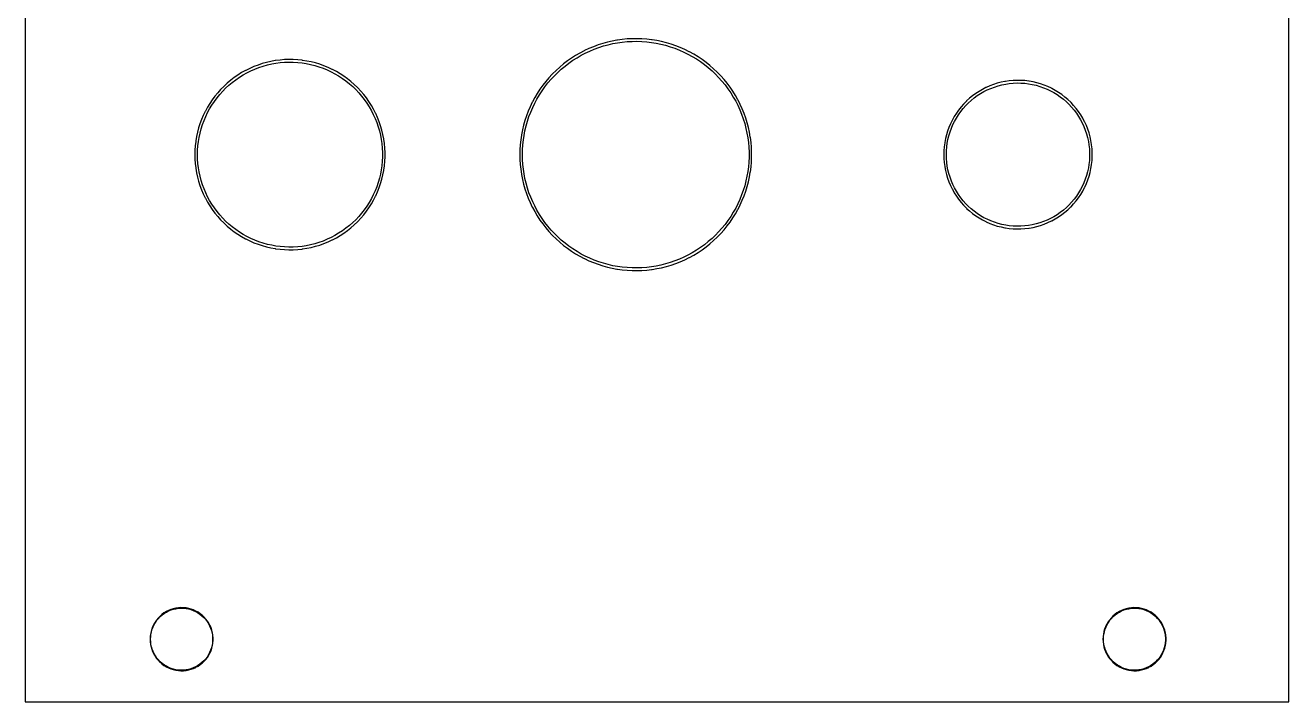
# Model space of a CAD drawing. Extents: x 1 to 62, y 0 to 129.
# Drawn here: x 1.3 to 61.9, y 0.3 to 32.8 of the extents above; entities that cross this region are included whole.
import ezdxf

# ---------------------------------------------------------------- set-up
doc = ezdxf.new("R2010")
doc.units = 0

msp = doc.modelspace()

# ---------------------------------------------------------------- linework, layer by layer
at = {"color": 34, "true_color": 0x008000}
for points in [[(1.27, 0.3175, 0), (61.88964, 0.3175, 0), (61.88964, 128.81864, 0), (1.27, 128.81864, 0), (1.27, 0.3175, 0)], [(30.38347, 32.1183, 0), (30.14726, 32.10559, 0), (29.91357, 32.08273, 0), (29.6799, 32.04972, 0), (29.66027, 32.04661, 0), (29.42913, 32.00597, 0), (29.20053, 31.95263, 0), (28.97447, 31.89167, 0), (28.75095, 31.81801, 0), (28.52997, 31.73673, 0), (28.31407, 31.64783, 0), (28.10071, 31.54623, 0), (28.08301, 31.53721, 0), (27.87473, 31.43053, 0), (27.67153, 31.31115, 0), (27.47341, 31.18669, 0), (27.28037, 31.05207, 0), (27.09241, 30.90983, 0), (26.91207, 30.75743, 0), (26.73935, 30.59995, 0), (26.57171, 30.43485, 0), (26.55766, 30.4208, 0), (26.39764, 30.24808, 0), (26.24524, 30.07028, 0), (26.10046, 29.88486, 0), (25.9633, 29.69436, 0), (25.8363, 29.49624, 0), (25.71692, 29.29304, 0), (25.60516, 29.0873, 0), (25.59614, 29.0696, 0), (25.49454, 28.85624, 0), (25.40056, 28.64034, 0), (25.31674, 28.4219, 0), (25.24308, 28.19838, 0), (25.17958, 27.97232, 0), (25.1237, 27.74372, 0), (25.08052, 27.51258, 0), (25.07741, 27.49296, 0), (25.04185, 27.26181, 0), (25.01646, 27.02814, 0), (25.00121, 26.79445, 0), (24.99613, 26.55824, 0), (25.00121, 26.32202, 0), (25.01646, 26.08833, 0), (25.04185, 25.85466, 0), (25.04197, 25.85388, 0), (25.07741, 25.62351, 0), (25.08052, 25.60389, 0), (25.1237, 25.37275, 0), (25.17958, 25.14415, 0), (25.24308, 24.91809, 0), (25.31674, 24.69457, 0), (25.40056, 24.47613, 0), (25.49454, 24.26023, 0), (25.59614, 24.04687, 0), (25.60516, 24.02917, 0), (25.71692, 23.82343, 0), (25.8363, 23.62023, 0), (25.9633, 23.42211, 0), (26.10046, 23.23161, 0), (26.24524, 23.04619, 0), (26.39764, 22.86839, 0), (26.55766, 22.69567, 0), (26.57171, 22.68162, 0), (26.73935, 22.51652, 0), (26.91207, 22.35904, 0), (27.09241, 22.20664, 0), (27.28037, 22.0644, 0), (27.47341, 21.92978, 0), (27.67153, 21.80532, 0), (27.87473, 21.68594, 0), (28.08301, 21.57926, 0), (28.10071, 21.57024, 0), (28.31407, 21.46864, 0), (28.52997, 21.37974, 0), (28.75095, 21.29846, 0), (28.97447, 21.2248, 0), (29.20053, 21.16384, 0), (29.42913, 21.1105, 0), (29.66027, 21.06986, 0), (29.6799, 21.06676, 0), (29.91357, 21.03374, 0), (30.14726, 21.01087, 0), (30.38347, 20.99818, 0), (30.61716, 20.99563, 0), (30.85337, 21.00325, 0), (31.08705, 21.02103, 0), (31.32074, 21.04898, 0), (31.34036, 21.05208, 0), (31.5715, 21.09018, 0), (31.80264, 21.1359, 0), (32.03123, 21.19432, 0), (32.25475, 21.26036, 0), (32.47828, 21.33656, 0), (32.69672, 21.42292, 0), (32.91008, 21.5169, 0), (33.1209, 21.62358, 0), (33.13859, 21.6326, 0), (33.34688, 21.74436, 0), (33.54754, 21.86628, 0), (33.74311, 21.99582, 0), (33.93108, 22.13552, 0), (34.1165, 22.28284, 0), (34.2943, 22.43524, 0), (34.46448, 22.5978, 0), (34.47853, 22.61185, 0), (34.64109, 22.77949, 0), (34.79857, 22.95729, 0), (34.94589, 23.13763, 0), (35.08559, 23.32559, 0), (35.21767, 23.52117, 0), (35.34212, 23.72183, 0), (35.45897, 23.92503, 0), (35.46799, 23.94273, 0), (35.57331, 24.15089, 0), (35.57466, 24.15355, 0), (35.67119, 24.36691, 0), (35.76009, 24.58535, 0), (35.83883, 24.80633, 0), (35.90741, 25.02985, 0), (35.96582, 25.25845, 0), (36.01663, 25.48705, 0), (36.05727, 25.71819, 0), (36.06037, 25.73782, 0), (36.09086, 25.9715, 0), (36.11117, 26.20518, 0), (36.12133, 26.4414, 0), (36.12133, 26.67508, 0), (36.11117, 26.9113, 0), (36.09086, 27.14497, 0), (36.06037, 27.37866, 0), (36.05727, 27.39828, 0), (36.01663, 27.62942, 0), (35.96582, 27.85802, 0), (35.90741, 28.08662, 0), (35.83883, 28.31014, 0), (35.76009, 28.53112, 0), (35.67119, 28.74956, 0), (35.57466, 28.96292, 0), (35.46799, 29.17374, 0), (35.45897, 29.19144, 0), (35.34212, 29.39464, 0), (35.21767, 29.5953, 0), (35.08559, 29.79088, 0), (34.94589, 29.97884, 0), (34.79857, 30.15918, 0), (34.64109, 30.33698, 0), (34.47853, 30.50462, 0), (34.46448, 30.51867, 0), (34.2943, 30.68123, 0), (34.11651, 30.83362, 0), (34.1165, 30.83363, 0), (33.93108, 30.98095, 0), (33.74311, 31.12065, 0), (33.54754, 31.25019, 0), (33.34434, 31.37211, 0), (33.13859, 31.48387, 0), (33.1209, 31.49289, 0), (32.91008, 31.59957, 0), (32.69672, 31.69355, 0), (32.47828, 31.77991, 0), (32.25475, 31.85611, 0), (32.03123, 31.92215, 0), (31.80264, 31.98057, 0), (31.5715, 32.02629, 0), (31.34036, 32.06439, 0), (31.32074, 32.06749, 0), (31.08705, 32.09543, 0), (30.85337, 32.11322, 0), (30.61716, 32.12083, 0), (30.38347, 32.1183, 0)], [(31.08705, 21.14804, 0), (30.85337, 21.13026, 0), (30.61716, 21.12263, 0), (30.38347, 21.12518, 0), (30.14726, 21.13788, 0), (29.91357, 21.16074, 0), (29.68974, 21.19237, 0), (29.46838, 21.23129, 0), (29.23978, 21.28463, 0), (29.01372, 21.34559, 0), (28.7902, 21.41925, 0), (28.56922, 21.50053, 0), (28.35332, 21.58943, 0), (28.14123, 21.69042, 0), (27.94938, 21.78869, 0), (27.74618, 21.90807, 0), (27.54806, 22.03253, 0), (27.35502, 22.16715, 0), (27.16706, 22.30939, 0), (26.98672, 22.46179, 0), (26.814, 22.61927, 0), (26.65816, 22.77275, 0), (26.50039, 22.94304, 0), (26.34799, 23.12084, 0), (26.20321, 23.30626, 0), (26.06605, 23.49676, 0), (25.93905, 23.69488, 0), (25.81967, 23.89808, 0), (25.7127, 24.095, 0), (25.61533, 24.29948, 0), (25.52135, 24.51538, 0), (25.43753, 24.73382, 0), (25.36387, 24.95734, 0), (25.30037, 25.1834, 0), (25.24449, 25.412, 0), (25.20182, 25.64041, 0), (25.16886, 25.85466, 0), (25.14346, 26.08833, 0), (25.12822, 26.32202, 0), (25.12314, 26.55824, 0), (25.12822, 26.79445, 0), (25.14346, 27.02814, 0), (25.16886, 27.26181, 0), (25.20182, 27.47606, 0), (25.24449, 27.70447, 0), (25.30037, 27.93307, 0), (25.36387, 28.15913, 0), (25.43753, 28.38265, 0), (25.52135, 28.60109, 0), (25.61533, 28.81699, 0), (25.7127, 29.02147, 0), (25.81967, 29.21839, 0), (25.93905, 29.42159, 0), (26.06605, 29.61971, 0), (26.20321, 29.81021, 0), (26.34799, 29.99563, 0), (26.50039, 30.17343, 0), (26.65816, 30.34372, 0), (26.814, 30.4972, 0), (26.98672, 30.65468, 0), (27.16706, 30.80708, 0), (27.35502, 30.94932, 0), (27.54806, 31.08394, 0), (27.74618, 31.2084, 0), (27.94938, 31.32778, 0), (28.14123, 31.42605, 0), (28.35332, 31.52704, 0), (28.56922, 31.61594, 0), (28.7902, 31.69722, 0), (29.01372, 31.77088, 0), (29.23978, 31.83184, 0), (29.46838, 31.88518, 0), (29.69002, 31.92415, 0), (29.91357, 31.95573, 0), (30.14726, 31.97859, 0), (30.38347, 31.9913, 0), (30.61716, 31.99383, 0), (30.85337, 31.98622, 0), (31.08705, 31.96843, 0), (31.31796, 31.94082, 0), (31.53225, 31.9055, 0), (31.76339, 31.85978, 0), (31.99199, 31.80136, 0), (32.21551, 31.73532, 0), (32.43903, 31.65912, 0), (32.65747, 31.57276, 0), (32.87083, 31.47878, 0), (33.06565, 31.38019, 0), (33.26968, 31.26936, 0), (33.47289, 31.14744, 0), (33.66847, 31.0179, 0), (33.85643, 30.8782, 0), (34.04184, 30.73088, 0), (34.21965, 30.57848, 0), (34.38405, 30.42144, 0), (34.53834, 30.26233, 0), (34.69581, 30.08453, 0), (34.84314, 29.90419, 0), (34.98284, 29.71623, 0), (35.11492, 29.52065, 0), (35.23937, 29.31999, 0), (35.35569, 29.11771, 0), (35.45388, 28.92367, 0), (35.5504, 28.71031, 0), (35.6393, 28.49187, 0), (35.71804, 28.27089, 0), (35.78662, 28.04737, 0), (35.84503, 27.81877, 0), (35.89584, 27.59017, 0), (35.93439, 27.37093, 0), (35.96385, 27.14497, 0), (35.98418, 26.9113, 0), (35.99434, 26.67508, 0), (35.99434, 26.4414, 0), (35.98418, 26.20518, 0), (35.96385, 25.9715, 0), (35.93438, 25.74552, 0), (35.89584, 25.5263, 0), (35.84503, 25.2977, 0), (35.78662, 25.0691, 0), (35.71804, 24.84558, 0), (35.6393, 24.6246, 0), (35.5504, 24.40616, 0), (35.45388, 24.1928, 0), (35.35569, 23.99876, 0), (35.23937, 23.79648, 0), (35.11492, 23.59582, 0), (34.98284, 23.40024, 0), (34.84314, 23.21228, 0), (34.69581, 23.03194, 0), (34.53834, 22.85414, 0), (34.38405, 22.69503, 0), (34.21965, 22.53799, 0), (34.04184, 22.38559, 0), (33.85643, 22.23827, 0), (33.66847, 22.09857, 0), (33.47289, 21.96903, 0), (33.27223, 21.84711, 0), (33.06602, 21.73646, 0), (32.87083, 21.63769, 0), (32.65747, 21.54371, 0), (32.43903, 21.45735, 0), (32.21551, 21.38115, 0), (31.99199, 21.31511, 0), (31.76339, 21.25669, 0), (31.53225, 21.21097, 0), (31.31796, 21.17565, 0), (31.08705, 21.14804, 0)], [(13.70329, 31.115, 0), (13.49247, 31.09722, 0), (13.28166, 31.06927, 0), (13.26203, 31.06617, 0), (13.05375, 31.02807, 0), (12.84547, 30.98235, 0), (12.63973, 30.92393, 0), (12.43907, 30.85789, 0), (12.24095, 30.78169, 0), (12.24093, 30.78168, 0), (12.04537, 30.69533, 0), (11.85487, 30.60135, 0), (11.83717, 30.59233, 0), (11.65175, 30.49073, 0), (11.47141, 30.37643, 0), (11.29615, 30.25705, 0), (11.12597, 30.12751, 0), (10.96341, 29.99289, 0), (10.80593, 29.84811, 0), (10.79188, 29.83406, 0), (10.64456, 29.68166, 0), (10.50232, 29.52418, 0), (10.36769, 29.35908, 0), (10.2407, 29.1889, 0), (10.12132, 29.01364, 0), (10.0121, 28.83076, 0), (9.9105, 28.6428, 0), (9.90147, 28.6251, 0), (9.81004, 28.4346, 0), (9.72622, 28.23902, 0), (9.65255, 28.03836, 0), (9.58906, 27.8377, 0), (9.53318, 27.63196, 0), (9.49, 27.42368, 0), (9.45444, 27.21286, 0), (9.45134, 27.19324, 0), (9.42592, 26.98241, 0), (9.4107, 26.7716, 0), (9.40562, 26.55824, 0), (9.4107, 26.34487, 0), (9.42592, 26.13406, 0), (9.45134, 25.92323, 0), (9.45444, 25.90361, 0), (9.49, 25.69279, 0), (9.53318, 25.48451, 0), (9.58906, 25.27877, 0), (9.65255, 25.07811, 0), (9.72622, 24.87745, 0), (9.81004, 24.68187, 0), (9.90147, 24.49137, 0), (9.9105, 24.47367, 0), (10.0121, 24.28571, 0), (10.12132, 24.10283, 0), (10.2407, 23.92757, 0), (10.36769, 23.75739, 0), (10.50232, 23.59229, 0), (10.64456, 23.43481, 0), (10.79188, 23.28241, 0), (10.80593, 23.26836, 0), (10.96341, 23.12358, 0), (11.12597, 22.98896, 0), (11.29615, 22.85942, 0), (11.47141, 22.74004, 0), (11.65175, 22.62574, 0), (11.83717, 22.52414, 0), (11.85487, 22.51512, 0), (12.04537, 22.42114, 0), (12.24095, 22.33478, 0), (12.43907, 22.25858, 0), (12.63973, 22.19254, 0), (12.84547, 22.13412, 0), (13.05375, 22.0884, 0), (13.26203, 22.0503, 0), (13.28166, 22.0472, 0), (13.49247, 22.01925, 0), (13.70329, 22.00147, 0), (13.91666, 21.99386, 0), (14.13002, 21.9964, 0), (14.34083, 22.00909, 0), (14.55419, 22.03196, 0), (14.57382, 22.03506, 0), (14.7821, 22.06808, 0), (14.99038, 22.10872, 0), (15.19612, 22.16206, 0), (15.40186, 22.22302, 0), (15.59998, 22.29414, 0), (15.7981, 22.37542, 0), (15.99114, 22.46686, 0), (16.00884, 22.47588, 0), (16.1968, 22.57494, 0), (16.37968, 22.68162, 0), (16.55748, 22.79846, 0), (16.7302, 22.92292, 0), (16.8953, 23.055, 0), (17.05531, 23.1947, 0), (17.20771, 23.34202, 0), (17.22177, 23.35607, 0), (17.36909, 23.51101, 0), (17.50625, 23.67357, 0), (17.63833, 23.84121, 0), (17.76025, 24.01393, 0), (17.87455, 24.19427, 0), (17.97869, 24.37969, 0), (18.07775, 24.56765, 0), (18.08677, 24.58535, 0), (18.17313, 24.77839, 0), (18.25187, 24.97651, 0), (18.32045, 25.17717, 0), (18.38141, 25.38291, 0), (18.42967, 25.58865, 0), (18.47031, 25.79693, 0), (18.47342, 25.81656, 0), (18.50388, 26.02737, 0), (18.52422, 26.24073, 0), (18.53437, 26.45156, 0), (18.53437, 26.66492, 0), (18.52422, 26.87574, 0), (18.50388, 27.0891, 0), (18.47342, 27.29991, 0), (18.47031, 27.31954, 0), (18.42967, 27.52782, 0), (18.38141, 27.73356, 0), (18.32045, 27.9393, 0), (18.25187, 28.13996, 0), (18.17313, 28.33808, 0), (18.08677, 28.53112, 0), (18.07775, 28.54882, 0), (17.97869, 28.73678, 0), (17.87455, 28.9222, 0), (17.76025, 29.10254, 0), (17.63833, 29.27526, 0), (17.50625, 29.4429, 0), (17.36909, 29.60546, 0), (17.22177, 29.7604, 0), (17.20771, 29.77445, 0), (17.05531, 29.92177, 0), (16.89531, 30.06146, 0), (16.8953, 30.06147, 0), (16.7302, 30.19355, 0), (16.55748, 30.31801, 0), (16.37968, 30.43485, 0), (16.1968, 30.54153, 0), (16.00884, 30.64059, 0), (15.99114, 30.64961, 0), (15.7981, 30.74105, 0), (15.59998, 30.82233, 0), (15.40186, 30.89345, 0), (15.19612, 30.95441, 0), (14.99038, 31.00775, 0), (14.7821, 31.04839, 0), (14.57382, 31.08141, 0), (14.55419, 31.08452, 0), (14.34083, 31.10738, 0), (14.13002, 31.12008, 0), (13.91666, 31.12262, 0), (13.70329, 31.115, 0)], [(14.34083, 22.1361, 0), (14.13002, 22.1234, 0), (13.91666, 22.12086, 0), (13.70329, 22.12848, 0), (13.49247, 22.14626, 0), (13.29117, 22.17294, 0), (13.093, 22.20919, 0), (12.88472, 22.25491, 0), (12.67898, 22.31333, 0), (12.47832, 22.37937, 0), (12.2802, 22.45557, 0), (12.08462, 22.54193, 0), (11.90655, 22.62978, 0), (11.7264, 22.72849, 0), (11.54606, 22.84279, 0), (11.3708, 22.96217, 0), (11.20062, 23.09171, 0), (11.03807, 23.22632, 0), (11.03806, 23.22633, 0), (10.88479, 23.36724, 0), (10.74731, 23.50946, 0), (10.60507, 23.66694, 0), (10.47045, 23.83204, 0), (10.34345, 24.00222, 0), (10.22406, 24.17748, 0), (10.11485, 24.36036, 0), (10.018, 24.53951, 0), (9.93083, 24.72112, 0), (9.847, 24.9167, 0), (9.77335, 25.11736, 0), (9.70985, 25.31802, 0), (9.65396, 25.52376, 0), (9.61079, 25.73204, 0), (9.57777, 25.92781, 0), (9.55293, 26.13406, 0), (9.53769, 26.34487, 0), (9.53262, 26.55824, 0), (9.53769, 26.7716, 0), (9.55293, 26.98241, 0), (9.57777, 27.18866, 0), (9.61079, 27.38443, 0), (9.65396, 27.59271, 0), (9.70985, 27.79845, 0), (9.77335, 27.99911, 0), (9.847, 28.19977, 0), (9.93083, 28.39535, 0), (10.018, 28.57696, 0), (10.11485, 28.75611, 0), (10.22406, 28.93899, 0), (10.34345, 29.11425, 0), (10.47045, 29.28443, 0), (10.60507, 29.44953, 0), (10.74731, 29.60701, 0), (10.88479, 29.74923, 0), (11.03806, 29.89014, 0), (11.20062, 30.02476, 0), (11.3708, 30.1543, 0), (11.54606, 30.27368, 0), (11.7264, 30.38798, 0), (11.90655, 30.48669, 0), (12.08462, 30.57454, 0), (12.2802, 30.6609, 0), (12.47832, 30.7371, 0), (12.67898, 30.80314, 0), (12.88472, 30.86156, 0), (13.093, 30.90728, 0), (13.29117, 30.94353, 0), (13.49247, 30.97021, 0), (13.70329, 30.98799, 0), (13.91666, 30.99562, 0), (14.13002, 30.99307, 0), (14.34083, 30.98037, 0), (14.55399, 30.95754, 0), (14.74285, 30.9276, 0), (14.95113, 30.88696, 0), (15.15687, 30.83362, 0), (15.36261, 30.77266, 0), (15.56073, 30.70154, 0), (15.75885, 30.62026, 0), (15.94611, 30.53156, 0), (16.12215, 30.43878, 0), (16.30502, 30.3321, 0), (16.48283, 30.21526, 0), (16.65555, 30.0908, 0), (16.82065, 29.95872, 0), (16.98067, 29.81902, 0), (17.12453, 29.67996, 0), (17.26634, 29.53081, 0), (17.4035, 29.36825, 0), (17.53558, 29.20061, 0), (17.6575, 29.02789, 0), (17.7718, 28.84755, 0), (17.87594, 28.66213, 0), (17.96767, 28.48807, 0), (18.05234, 28.29883, 0), (18.13108, 28.10071, 0), (18.19966, 27.90005, 0), (18.26062, 27.69431, 0), (18.30887, 27.48857, 0), (18.34846, 27.28568, 0), (18.37689, 27.0891, 0), (18.39721, 26.87574, 0), (18.40737, 26.66492, 0), (18.40737, 26.45156, 0), (18.39721, 26.24073, 0), (18.37689, 26.02737, 0), (18.34846, 25.83079, 0), (18.30887, 25.6279, 0), (18.26062, 25.42216, 0), (18.19966, 25.21642, 0), (18.13108, 25.01576, 0), (18.05234, 24.81764, 0), (17.96765, 24.62835, 0), (17.87594, 24.45434, 0), (17.7718, 24.26892, 0), (17.6575, 24.08858, 0), (17.53558, 23.91586, 0), (17.4035, 23.74822, 0), (17.26634, 23.58566, 0), (17.12453, 23.43651, 0), (16.98067, 23.29745, 0), (16.98066, 23.29744, 0), (16.82065, 23.15775, 0), (16.65555, 23.02567, 0), (16.48283, 22.90121, 0), (16.30502, 22.78437, 0), (16.12215, 22.67769, 0), (15.94611, 22.58491, 0), (15.75885, 22.49621, 0), (15.56073, 22.41493, 0), (15.36261, 22.34381, 0), (15.15687, 22.28285, 0), (14.95113, 22.22951, 0), (14.74285, 22.18887, 0), (14.55419, 22.15896, 0), (14.34083, 22.1361, 0)], [(48.6664, 30.11424, 0), (48.47844, 30.09645, 0), (48.29302, 30.06852, 0), (48.27339, 30.06541, 0), (48.08797, 30.02731, 0), (47.90763, 29.98159, 0), (47.72729, 29.92317, 0), (47.55203, 29.85713, 0), (47.37931, 29.78093, 0), (47.36161, 29.77191, 0), (47.19397, 29.68555, 0), (47.03141, 29.59157, 0), (46.87393, 29.48997, 0), (46.72153, 29.37821, 0), (46.72152, 29.3782, 0), (46.57675, 29.26137, 0), (46.57674, 29.26136, 0), (46.43705, 29.13437, 0), (46.423, 29.12032, 0), (46.29092, 28.9857, 0), (46.16646, 28.846, 0), (46.04962, 28.69868, 0), (45.94294, 28.54374, 0), (45.84134, 28.38626, 0), (45.7499, 28.22116, 0), (45.74088, 28.20346, 0), (45.65706, 28.03582, 0), (45.5834, 27.8631, 0), (45.5199, 27.6853, 0), (45.46402, 27.5075, 0), (45.42084, 27.32462, 0), (45.38528, 27.1392, 0), (45.38218, 27.11958, 0), (45.35678, 26.93416, 0), (45.34154, 26.7462, 0), (45.33646, 26.55824, 0), (45.34154, 26.37027, 0), (45.35678, 26.18231, 0), (45.38218, 25.9969, 0), (45.38528, 25.97727, 0), (45.42084, 25.79185, 0), (45.46402, 25.60897, 0), (45.5199, 25.43117, 0), (45.5834, 25.25337, 0), (45.65706, 25.08065, 0), (45.65741, 25.07996, 0), (45.74088, 24.91301, 0), (45.7499, 24.89531, 0), (45.84134, 24.73021, 0), (45.94294, 24.57273, 0), (46.04962, 24.41779, 0), (46.16646, 24.27047, 0), (46.29092, 24.13077, 0), (46.423, 23.99615, 0), (46.43705, 23.9821, 0), (46.57675, 23.8551, 0), (46.72153, 23.73826, 0), (46.87393, 23.6265, 0), (47.03141, 23.5249, 0), (47.19397, 23.43092, 0), (47.19436, 23.43072, 0), (47.36161, 23.34456, 0), (47.37931, 23.33554, 0), (47.55203, 23.25934, 0), (47.72729, 23.1933, 0), (47.90763, 23.13488, 0), (48.08797, 23.08916, 0), (48.27339, 23.05106, 0), (48.29302, 23.04796, 0), (48.47844, 23.02002, 0), (48.6664, 23.00223, 0), (48.85436, 22.99461, 0), (49.03978, 22.99715, 0), (49.22774, 23.00985, 0), (49.41569, 23.03271, 0), (49.43532, 23.03582, 0), (49.62074, 23.06884, 0), (49.80362, 23.11202, 0), (49.98396, 23.16282, 0), (50.16176, 23.22632, 0), (50.33448, 23.29744, 0), (50.50466, 23.37618, 0), (50.52236, 23.3852, 0), (50.68746, 23.47664, 0), (50.84748, 23.57316, 0), (51.00242, 23.67984, 0), (51.15228, 23.79668, 0), (51.29452, 23.9186, 0), (51.42914, 24.04814, 0), (51.44319, 24.06219, 0), (51.57019, 24.19935, 0), (51.69211, 24.34413, 0), (51.80387, 24.49399, 0), (51.91055, 24.65147, 0), (52.00707, 24.81149, 0), (52.09343, 24.97913, 0), (52.10245, 24.99683, 0), (52.18119, 25.16701, 0), (52.24977, 25.34227, 0), (52.30819, 25.52007, 0), (52.35899, 25.70041, 0), (52.39963, 25.88583, 0), (52.43011, 26.07125, 0), (52.43321, 26.09087, 0), (52.45354, 26.2763, 0), (52.4637, 26.46426, 0), (52.4637, 26.65221, 0), (52.45354, 26.84017, 0), (52.43321, 27.02559, 0), (52.43321, 27.0256, 0), (52.43011, 27.04522, 0), (52.39964, 27.23056, 0), (52.39963, 27.23064, 0), (52.35899, 27.41606, 0), (52.30819, 27.5964, 0), (52.24977, 27.7742, 0), (52.18119, 27.94946, 0), (52.10245, 28.11964, 0), (52.09343, 28.13734, 0), (52.00707, 28.30498, 0), (51.91055, 28.465, 0), (51.80387, 28.62248, 0), (51.69211, 28.77234, 0), (51.57019, 28.91712, 0), (51.44319, 29.05428, 0), (51.42914, 29.06833, 0), (51.29452, 29.19787, 0), (51.15228, 29.31979, 0), (51.00242, 29.43663, 0), (50.84748, 29.54331, 0), (50.68746, 29.63983, 0), (50.52236, 29.73127, 0), (50.50466, 29.74029, 0), (50.3345, 29.81902, 0), (50.33448, 29.81903, 0), (50.16178, 29.89014, 0), (50.16176, 29.89015, 0), (49.98396, 29.95365, 0), (49.80362, 30.00445, 0), (49.62074, 30.04763, 0), (49.43532, 30.08065, 0), (49.41569, 30.08376, 0), (49.22774, 30.10662, 0), (49.03978, 30.11932, 0), (48.85436, 30.12186, 0), (48.6664, 30.11424, 0)], [(49.22774, 23.13686, 0), (49.03978, 23.12416, 0), (48.85436, 23.12162, 0), (48.6664, 23.12924, 0), (48.47844, 23.14702, 0), (48.30984, 23.17243, 0), (48.12722, 23.20995, 0), (47.94688, 23.25567, 0), (47.76654, 23.31409, 0), (47.59128, 23.38013, 0), (47.41989, 23.45574, 0), (47.26862, 23.53367, 0), (47.10606, 23.62765, 0), (46.94858, 23.72925, 0), (46.79618, 23.84101, 0), (46.6514, 23.95785, 0), (46.51415, 24.08262, 0), (46.39367, 24.20542, 0), (46.26921, 24.34512, 0), (46.15237, 24.49244, 0), (46.04569, 24.64738, 0), (45.94409, 24.80486, 0), (45.8544, 24.9668, 0), (45.77785, 25.1199, 0), (45.70419, 25.29262, 0), (45.64069, 25.47042, 0), (45.58481, 25.64822, 0), (45.54163, 25.8311, 0), (45.50752, 26.00898, 0), (45.48378, 26.18231, 0), (45.46854, 26.37027, 0), (45.46346, 26.55824, 0), (45.46854, 26.7462, 0), (45.48378, 26.93416, 0), (45.50751, 27.10746, 0), (45.54163, 27.28537, 0), (45.58481, 27.46825, 0), (45.64069, 27.64605, 0), (45.70419, 27.82385, 0), (45.77785, 27.99657, 0), (45.8544, 28.14967, 0), (45.94409, 28.31161, 0), (46.04569, 28.46909, 0), (46.15237, 28.62403, 0), (46.26921, 28.77135, 0), (46.39367, 28.91105, 0), (46.51415, 29.03385, 0), (46.6514, 29.15862, 0), (46.79618, 29.27546, 0), (46.94858, 29.38722, 0), (47.10606, 29.48882, 0), (47.26862, 29.5828, 0), (47.41989, 29.66073, 0), (47.59128, 29.73634, 0), (47.76654, 29.80238, 0), (47.94688, 29.8608, 0), (48.12722, 29.90652, 0), (48.30984, 29.94404, 0), (48.47844, 29.96945, 0), (48.6664, 29.98724, 0), (48.85436, 29.99485, 0), (49.03978, 29.99231, 0), (49.22774, 29.97962, 0), (49.40888, 29.95758, 0), (49.58149, 29.92684, 0), (49.76437, 29.88366, 0), (49.94471, 29.83286, 0), (50.12251, 29.76936, 0), (50.29523, 29.69824, 0), (50.45682, 29.62347, 0), (50.61281, 29.53708, 0), (50.77283, 29.44056, 0), (50.92777, 29.33388, 0), (51.07763, 29.21704, 0), (51.21987, 29.09512, 0), (51.34494, 28.97477, 0), (51.46744, 28.84247, 0), (51.58936, 28.69769, 0), (51.70112, 28.54783, 0), (51.8078, 28.39035, 0), (51.90432, 28.23033, 0), (51.98253, 28.07852, 0), (52.0604, 27.91021, 0), (52.12898, 27.73495, 0), (52.1874, 27.55715, 0), (52.2382, 27.37681, 0), (52.27884, 27.19139, 0), (52.30647, 27.02329, 0), (52.32654, 26.84017, 0), (52.3367, 26.65221, 0), (52.3367, 26.46426, 0), (52.32654, 26.2763, 0), (52.30647, 26.09318, 0), (52.27884, 25.92508, 0), (52.2382, 25.73966, 0), (52.1874, 25.55932, 0), (52.12898, 25.38152, 0), (52.0604, 25.20626, 0), (51.98253, 25.03795, 0), (51.90432, 24.88614, 0), (51.8078, 24.72612, 0), (51.70112, 24.56864, 0), (51.58936, 24.41878, 0), (51.46744, 24.274, 0), (51.34494, 24.1417, 0), (51.21987, 24.02135, 0), (51.07763, 23.89943, 0), (50.92777, 23.78259, 0), (50.77283, 23.67591, 0), (50.61281, 23.57939, 0), (50.45682, 23.493, 0), (50.29523, 23.41823, 0), (50.12251, 23.34711, 0), (49.94471, 23.28361, 0), (49.76437, 23.23281, 0), (49.58149, 23.18963, 0), (49.40889, 23.15889, 0), (49.22774, 23.13686, 0)], [(8.61821, 4.82346, 0), (8.4963, 4.80568, 0), (8.49236, 4.80504, 0), (8.37299, 4.77711, 0), (8.25615, 4.74155, 0), (8.14185, 4.69583, 0), (8.13831, 4.69402, 0), (8.02909, 4.63815, 0), (7.92495, 4.57465, 0), (7.82843, 4.50099, 0), (7.73445, 4.41971, 0), (7.64528, 4.33054, 0), (7.56908, 4.23656, 0), (7.49796, 4.1375, 0), (7.43446, 4.03082, 0), (7.43266, 4.02728, 0), (7.38186, 3.91552, 0), (7.33614, 3.80122, 0), (7.30312, 3.68438, 0), (7.27772, 3.565, 0), (7.27709, 3.56107, 0), (7.26186, 3.43916, 0), (7.25678, 3.31723, 0), (7.26186, 3.19532, 0), (7.27709, 3.0734, 0), (7.27772, 3.06947, 0), (7.30312, 2.95009, 0), (7.33614, 2.83325, 0), (7.38186, 2.71895, 0), (7.43266, 2.60719, 0), (7.43446, 2.60365, 0), (7.49796, 2.49697, 0), (7.56908, 2.39791, 0), (7.64528, 2.30392, 0), (7.73163, 2.21758, 0), (7.73164, 2.21756, 0), (7.73445, 2.21476, 0), (7.82843, 2.13348, 0), (7.92495, 2.05982, 0), (8.02909, 1.99632, 0), (8.13831, 1.94044, 0), (8.14185, 1.93864, 0), (8.25615, 1.89292, 0), (8.37299, 1.85736, 0), (8.49236, 1.82942, 0), (8.4963, 1.82879, 0), (8.61821, 1.81102, 0), (8.74014, 1.8034, 0), (8.86206, 1.80594, 0), (8.98398, 1.81863, 0), (8.9879, 1.81926, 0), (9.10981, 1.84212, 0), (9.22666, 1.8726, 0), (9.34096, 1.91578, 0), (9.45271, 1.96658, 0), (9.45626, 1.96838, 0), (9.56293, 2.0268, 0), (9.66454, 2.09538, 0), (9.76106, 2.17158, 0), (9.84995, 2.25539, 0), (9.85277, 2.25821, 0), (9.93404, 2.34965, 0), (10.01024, 2.44617, 0), (10.07629, 2.55031, 0), (10.13217, 2.65953, 0), (10.13397, 2.66307, 0), (10.18477, 2.77483, 0), (10.22287, 2.88913, 0), (10.25334, 3.00851, 0), (10.27366, 3.13043, 0), (10.2743, 3.13435, 0), (10.28445, 3.25628, 0), (10.28445, 3.3782, 0), (10.2743, 3.50012, 0), (10.27366, 3.50404, 0), (10.25334, 3.62596, 0), (10.22287, 3.74534, 0), (10.18477, 3.85964, 0), (10.13397, 3.9714, 0), (10.13217, 3.97494, 0), (10.07629, 4.08416, 0), (10.01024, 4.1883, 0), (9.93404, 4.28482, 0), (9.85277, 4.37626, 0), (9.84995, 4.37906, 0), (9.76106, 4.46289, 0), (9.66454, 4.53909, 0), (9.56293, 4.60767, 0), (9.45626, 4.66608, 0), (9.45271, 4.66789, 0), (9.34096, 4.71868, 0), (9.22666, 4.76187, 0), (9.10981, 4.79235, 0), (8.9879, 4.81521, 0), (8.98398, 4.81583, 0), (8.86206, 4.82853, 0), (8.74014, 4.83108, 0), (8.61821, 4.82346, 0)], [(8.98258, 1.84388, 0), (8.86206, 1.83133, 0), (8.74014, 1.82879, 0), (8.61821, 1.83642, 0), (8.49967, 1.8537, 0), (8.38083, 1.88151, 0), (8.26399, 1.91707, 0), (8.14984, 1.96273, 0), (8.04402, 2.01687, 0), (7.93988, 2.08036, 0), (7.84336, 2.15403, 0), (7.74938, 2.23531, 0), (7.66583, 2.31886, 0), (7.58963, 2.41284, 0), (7.51851, 2.51189, 0), (7.45582, 2.61722, 0), (7.40601, 2.7268, 0), (7.36029, 2.8411, 0), (7.32727, 2.95794, 0), (7.30219, 3.07584, 0), (7.28725, 3.19532, 0), (7.28218, 3.31723, 0), (7.28725, 3.43916, 0), (7.30219, 3.55863, 0), (7.32727, 3.67653, 0), (7.36029, 3.79337, 0), (7.40601, 3.90767, 0), (7.45582, 4.01725, 0), (7.51851, 4.12256, 0), (7.58963, 4.22163, 0), (7.66583, 4.31561, 0), (7.74938, 4.39916, 0), (7.84336, 4.48044, 0), (7.93988, 4.5541, 0), (8.04402, 4.6176, 0), (8.14992, 4.67177, 0), (8.26399, 4.71739, 0), (8.38083, 4.75296, 0), (8.49967, 4.78077, 0), (8.61821, 4.79806, 0), (8.74014, 4.80568, 0), (8.86206, 4.80314, 0), (8.9827, 4.79056, 0), (9.10197, 4.7682, 0), (9.21881, 4.73772, 0), (9.33311, 4.69454, 0), (9.44327, 4.64447, 0), (9.54801, 4.58711, 0), (9.6496, 4.51854, 0), (9.74613, 4.44234, 0), (9.83305, 4.36039, 0), (9.9135, 4.26989, 0), (9.98969, 4.17337, 0), (10.05574, 4.06923, 0), (10.10982, 3.96353, 0), (10.16062, 3.85179, 0), (10.19872, 3.73749, 0), (10.2292, 3.61811, 0), (10.2489, 3.49994, 0), (10.25905, 3.3782, 0), (10.25905, 3.25628, 0), (10.2489, 3.13453, 0), (10.2292, 3.01636, 0), (10.19872, 2.89698, 0), (10.16062, 2.78268, 0), (10.10981, 2.67092, 0), (10.05574, 2.56524, 0), (9.98969, 2.4611, 0), (9.9135, 2.36458, 0), (9.8331, 2.27413, 0), (9.74613, 2.19213, 0), (9.6496, 2.11593, 0), (9.54801, 2.04734, 0), (9.44338, 1.99005, 0), (9.33311, 1.93993, 0), (9.21881, 1.89675, 0), (9.10197, 1.86627, 0), (8.98258, 1.84388, 0)], [(54.33822, 4.82346, 0), (54.2163, 4.80568, 0), (54.21237, 4.80504, 0), (54.09299, 4.77711, 0), (53.97615, 4.74155, 0), (53.86185, 4.69583, 0), (53.85831, 4.69402, 0), (53.74909, 4.63815, 0), (53.64495, 4.57465, 0), (53.54843, 4.50099, 0), (53.45445, 4.41971, 0), (53.36528, 4.33054, 0), (53.28908, 4.23656, 0), (53.21796, 4.1375, 0), (53.15446, 4.03082, 0), (53.15266, 4.02728, 0), (53.10186, 3.91552, 0), (53.05614, 3.80122, 0), (53.02312, 3.68438, 0), (52.99772, 3.565, 0), (52.9971, 3.56107, 0), (52.98185, 3.43916, 0), (52.97677, 3.31723, 0), (52.98185, 3.19532, 0), (52.9971, 3.0734, 0), (52.99772, 3.06947, 0), (53.02312, 2.95009, 0), (53.05614, 2.83325, 0), (53.10186, 2.71895, 0), (53.15266, 2.60719, 0), (53.15446, 2.60365, 0), (53.21796, 2.49697, 0), (53.28908, 2.39791, 0), (53.36528, 2.30392, 0), (53.45163, 2.21758, 0), (53.45164, 2.21756, 0), (53.45445, 2.21476, 0), (53.54843, 2.13348, 0), (53.64495, 2.05982, 0), (53.74909, 1.99632, 0), (53.85831, 1.94044, 0), (53.86185, 1.93864, 0), (53.97615, 1.89292, 0), (54.09299, 1.85736, 0), (54.21237, 1.82942, 0), (54.2163, 1.82879, 0), (54.33822, 1.81102, 0), (54.46014, 1.8034, 0), (54.58205, 1.80594, 0), (54.70398, 1.81863, 0), (54.7079, 1.81926, 0), (54.82982, 1.84212, 0), (54.94666, 1.8726, 0), (55.06096, 1.91578, 0), (55.17272, 1.96658, 0), (55.17626, 1.96838, 0), (55.28294, 2.0268, 0), (55.38454, 2.09538, 0), (55.48106, 2.17158, 0), (55.56996, 2.25539, 0), (55.57277, 2.25821, 0), (55.65405, 2.34965, 0), (55.73025, 2.44617, 0), (55.79629, 2.55031, 0), (55.85217, 2.65953, 0), (55.85397, 2.66307, 0), (55.90477, 2.77483, 0), (55.94287, 2.88913, 0), (55.97335, 3.00851, 0), (55.99367, 3.13043, 0), (55.9943, 3.13435, 0), (56.00446, 3.25628, 0), (56.00446, 3.3782, 0), (55.9943, 3.50012, 0), (55.99367, 3.50404, 0), (55.97335, 3.62596, 0), (55.94287, 3.74534, 0), (55.90477, 3.85964, 0), (55.85397, 3.9714, 0), (55.85217, 3.97494, 0), (55.79629, 4.08416, 0), (55.73025, 4.1883, 0), (55.65405, 4.28482, 0), (55.57277, 4.37626, 0), (55.56996, 4.37906, 0), (55.48106, 4.46289, 0), (55.38454, 4.53909, 0), (55.28294, 4.60767, 0), (55.17626, 4.66608, 0), (55.17272, 4.66789, 0), (55.06096, 4.71868, 0), (54.94666, 4.76187, 0), (54.82982, 4.79235, 0), (54.7079, 4.81521, 0), (54.70398, 4.81583, 0), (54.58205, 4.82853, 0), (54.46014, 4.83108, 0), (54.33822, 4.82346, 0)], [(54.70258, 1.84388, 0), (54.58205, 1.83133, 0), (54.46014, 1.82879, 0), (54.33822, 1.83642, 0), (54.21967, 1.8537, 0), (54.10084, 1.88151, 0), (53.984, 1.91707, 0), (53.8698, 1.96275, 0), (53.76402, 2.01687, 0), (53.65988, 2.08036, 0), (53.56336, 2.15403, 0), (53.46938, 2.23531, 0), (53.38583, 2.31886, 0), (53.30963, 2.41284, 0), (53.23851, 2.51189, 0), (53.17582, 2.61722, 0), (53.12601, 2.7268, 0), (53.08029, 2.8411, 0), (53.04727, 2.95794, 0), (53.02221, 3.07573, 0), (53.00725, 3.19532, 0), (53.00218, 3.31723, 0), (53.00725, 3.43916, 0), (53.02221, 3.55874, 0), (53.04727, 3.67653, 0), (53.08029, 3.79337, 0), (53.12601, 3.90767, 0), (53.17582, 4.01725, 0), (53.23851, 4.12256, 0), (53.30963, 4.22163, 0), (53.38583, 4.31561, 0), (53.46938, 4.39916, 0), (53.56336, 4.48044, 0), (53.65988, 4.5541, 0), (53.76402, 4.6176, 0), (53.86989, 4.67175, 0), (53.984, 4.71739, 0), (54.10084, 4.75296, 0), (54.21967, 4.78077, 0), (54.33822, 4.79806, 0), (54.46014, 4.80568, 0), (54.58205, 4.80314, 0), (54.7027, 4.79056, 0), (54.82197, 4.7682, 0), (54.93881, 4.73772, 0), (55.05311, 4.69454, 0), (55.16327, 4.64447, 0), (55.26801, 4.58711, 0), (55.36961, 4.51854, 0), (55.46613, 4.44234, 0), (55.55305, 4.36039, 0), (55.6335, 4.26989, 0), (55.7097, 4.17337, 0), (55.77574, 4.06923, 0), (55.82991, 3.96335, 0), (55.88062, 3.85179, 0), (55.91872, 3.73749, 0), (55.9492, 3.61811, 0), (55.96894, 3.4997, 0), (55.97906, 3.3782, 0), (55.97906, 3.25628, 0), (55.96893, 3.13477, 0), (55.9492, 3.01636, 0), (55.91872, 2.89698, 0), (55.88062, 2.78268, 0), (55.82991, 2.67112, 0), (55.77574, 2.56524, 0), (55.7097, 2.4611, 0), (55.6335, 2.36458, 0), (55.5531, 2.27413, 0), (55.46613, 2.19213, 0), (55.36961, 2.11593, 0), (55.26801, 2.04734, 0), (55.16338, 1.99005, 0), (55.05311, 1.93993, 0), (54.93881, 1.89675, 0), (54.82197, 1.86627, 0), (54.70258, 1.84388, 0)]]:
    msp.add_polyline3d(points, close=True, dxfattribs=at)
at = {"color": 5, "true_color": 0x0000ff}
msp.add_polyline3d([(61.88963, 0.3175, 0), (61.88963, 128.81863, 0), (1.27, 128.81863, 0), (1.27, 0.3175, 0), (61.88963, 0.3175, 0)], close=True, dxfattribs=at)

doc.saveas('drawing.dxf')
